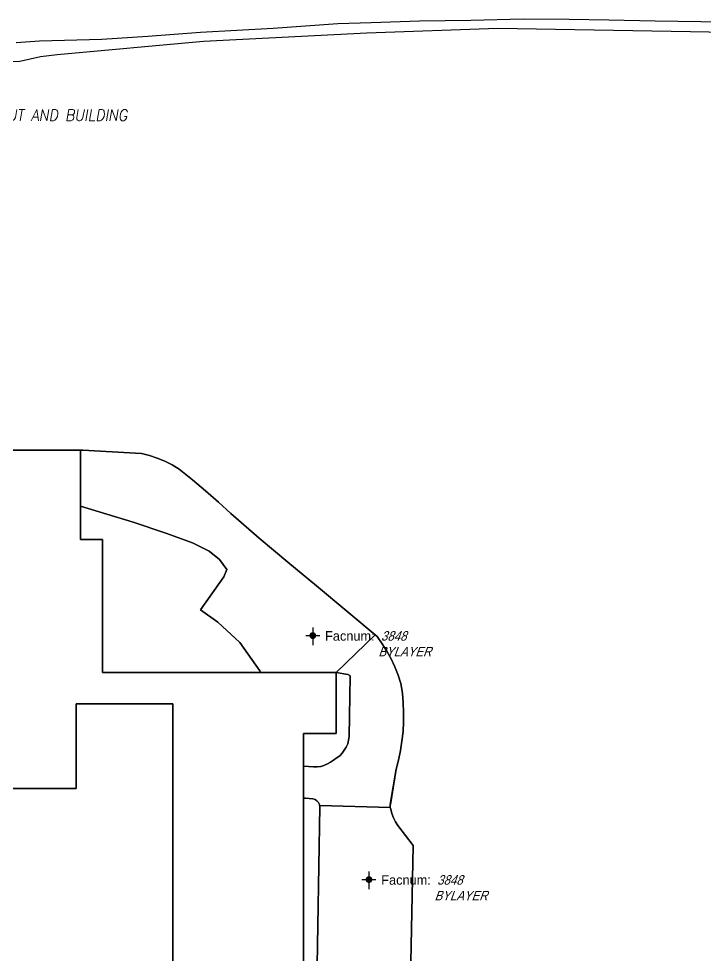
# Model space of a CAD drawing. Header units: inches. Extents: x 1273557 to 1282364, y 239587 to 246310.
# Drawn here: x 1277907.5 to 1278210.1, y 244228.8 to 244641.3 of the extents above; entities that cross this region are included whole.
import ezdxf
from ezdxf.enums import TextEntityAlignment as Align

# ---------------------------------------------------------------- set-up
doc = ezdxf.new("R2010")
doc.units = ezdxf.units.IN
doc.header["$MEASUREMENT"] = 0
for name, color, linetype in [('BLDG-UW', 231, 'Continuous'), ('GRASS', 3, 'Continuous'), ('PATH', 253, 'Continuous'), ('PRKG-DATA', 255, 'Continuous'), ('PRKG-UW', 6, 'Continuous'), ('REV-2013', 1, 'Continuous'), ('STREET-UW', 50, 'Continuous')]:
    doc.layers.add(name, color=color, linetype=linetype)
doc.styles.add('Revisions', font='simplex.shx', dxfattribs={"width": 0.9, "oblique": 10, "height": 25})
doc.styles.add('SS_LITE', font='FRABK.TTF', dxfattribs={"height": 16})

# ---------------------------------------------------------------- blocks, each defined once
blk = doc.blocks.new('*U8')
for p, q in [((-3.08, 0), (3.08, 0)), ((0, 3.55), (0, -4.2))]:
    blk.add_line(p, q)
at = {"const_width": 1.5}
blk.add_lwpolyline([(-0.75, 0, 1), (0.75, 0, 1)], format="xyb", close=True, dxfattribs=at)
at = {"layer": 'PRKG-DATA', "color": 1, "style": 'SS_LITE'}
blk.add_text('Facnum:', height=4.2, dxfattribs=at).set_placement((27.26, -2.25), align=Align.RIGHT)
at = {"layer": 'PRKG-DATA', "color": 7, "style": 'SS_LITE', "oblique": 20, "width": 0.9, "flags": 8}
for tag, p in [('FACNUM', (29.98, -2.25)), ('OBJECT', (28.84, -9.16))]:
    blk.add_attdef(tag, p, '', height=4.2, dxfattribs=at)

msp = doc.modelspace()

# ---------------------------------------------------------------- linework, layer by layer
at = {"layer": 'BLDG-UW'}
for points in [[(1278033.08, 244175.55), (1278033.08, 244299.24), (1278033.08, 244300.4), (1278033.08, 244312.75), (1278033.08, 244313.39), (1278033.08, 244326.4), (1278047.44, 244326.41), (1278047.44, 244353.27), (1277944.48, 244353.28), (1277944.48, 244411.88), (1277934.76, 244411.88), (1277934.76, 244451.17), (1277849.87, 244451.17)], [(1277847.52, 244302.23), (1277932.77, 244302.23), (1277932.77, 244339.46), (1277975.5, 244339.46), (1277975.5, 244168.79)]]:
    msp.add_lwpolyline(points, dxfattribs=at)
at = {"layer": 'GRASS'}
for points in [[(1278293.25, 244633.91), (1278203.57, 244635.45), (1278118.68, 244636.95), (1278060.92, 244634.94), (1277988.96, 244631.19), (1277924.49, 244625.31), (1277917.13, 244624.49), (1277907.94, 244622.43), (1277889.81, 244621.52)], [(1277849.87, 244451.17), (1277934.76, 244451.17), (1277935.7, 244451.17), (1277961.61, 244449.76), (1277965.12, 244448.9), (1277968.55, 244447.77), (1277971.88, 244446.38), (1277975.09, 244444.73), (1277978.16, 244442.84), (1277984.08, 244438.18), (1277989.88, 244433.36), (1277995.54, 244428.4), (1278001.07, 244423.28), (1278013.48, 244412.49), (1278026.07, 244401.9), (1278038.82, 244391.51), (1278065.52, 244369.17), (1278067.77, 244365.99), (1278069.82, 244362.68), (1278071.68, 244359.26), (1278073.33, 244355.73), (1278074.77, 244352.12), (1278076, 244348.42), (1278076.6, 244344.22), (1278076.99, 244340.01), (1278077.16, 244335.77), (1278077.13, 244331.53), (1278076.89, 244327.3), (1278076.43, 244323.09), (1278075.77, 244318.91), (1278074.9, 244314.76), (1278073.83, 244310.66), (1278071.32, 244295.23), (1278071.29, 244295.01), (1278071.19, 244293.88), (1278071.53, 244293.07), (1278071.98, 244291.16), (1278072.65, 244289.32), (1278073.53, 244287.57), (1278074.59, 244285.92), (1278081.34, 244277.1), (1278079, 244159.4)], [(1277975.5, 244168.79), (1277975.5, 244339.46), (1277932.77, 244339.46), (1277932.77, 244302.23), (1277847.52, 244302.23), (1277847.52, 244327.18), (1277837.14, 244327.18), (1277837.14, 244334.85), (1277826.35, 244334.85), (1277826.35, 244331.34), (1277823.31, 244331.34), (1277823.3, 244330.76), (1277822.46, 244289.17), (1277820.28, 244269.55), (1277819.97, 244266.98), (1277820.52, 244262.65), (1277822.66, 244258.82), (1277824.47, 244256.94), (1277843.52, 244234.43), (1277863.39, 244211.64)]]:
    msp.add_lwpolyline(points, dxfattribs=at)
for points in [[(1277997.94, 244395.42), (1277999.25, 244398.62), (1277996.04, 244403.05), (1277991.41, 244406.77), (1277984.13, 244410.37), (1277972.3, 244414.67), (1277957.93, 244419.58), (1277934.76, 244426.51), (1277934.76, 244411.88), (1277944.48, 244411.88), (1277944.48, 244353.28), (1278014.15, 244353.27), (1278013.73, 244354), (1278005.04, 244366.45), (1277995.2, 244375.4), (1277987.65, 244380.92)], [(1278047.44, 244353.27), (1278047.44, 244326.41), (1278033.08, 244326.4), (1278033.08, 244312.08), (1278037.44, 244311.72), (1278039.04, 244311.7), (1278040.63, 244311.89), (1278042.01, 244312.41), (1278043.67, 244313.12), (1278044.99, 244313.87), (1278046.32, 244314.67), (1278047.84, 244315.83), (1278048.97, 244316.67), (1278050.03, 244317.75), (1278050.95, 244319.04), (1278051.9, 244320.38), (1278052.51, 244321.88), (1278052.93, 244323.45), (1278053.14, 244325.06), (1278053.56, 244351.76), (1278053.43, 244351.89), (1278052.59, 244352.36)], [(1278038.93, 244215.76), (1278040.25, 244294.15), (1278040.08, 244295.15), (1278039.64, 244296.06), (1278038.97, 244296.83), (1278038.13, 244297.38), (1278037.16, 244297.69), (1278033.95, 244297.97), (1278033.08, 244297.99), (1278033.08, 244175.21), (1278033.27, 244175.2), (1278034.33, 244175.37), (1278035.32, 244175.78), (1278036.19, 244176.41), (1278036.9, 244177.22), (1278037.4, 244178.16), (1278037.68, 244179.2), (1278038.38, 244186.49), (1278038.85, 244193.8), (1278039.1, 244201.12), (1278039.13, 244208.44)]]:
    msp.add_lwpolyline(points, close=True, dxfattribs=at)
at = {"layer": 'PATH'}
for points in [[(1277906.42, 244630.8), (1277916.74, 244631.46), (1277944.11, 244632.29), (1277964.46, 244633.54), (1277987.63, 244635.37), (1278019.61, 244637.17), (1278048.16, 244639.09), (1278062.81, 244639.58), (1278084.14, 244640.39), (1278106.85, 244640.66), (1278129.86, 244641.26), (1278150.17, 244641.11), (1278167.56, 244640.75), (1278187.95, 244640.27), (1278208.17, 244640.09), (1278238.62, 244639.09)], [(1278293.25, 244633.91), (1278203.57, 244635.45), (1278118.68, 244636.95), (1278060.92, 244634.94), (1277988.96, 244631.19), (1277924.49, 244625.31), (1277917.13, 244624.49), (1277907.94, 244622.43), (1277889.81, 244621.52)]]:
    msp.add_lwpolyline(points, dxfattribs=at)
at = {"layer": 'PRKG-UW'}
msp.add_lwpolyline([(1278064.61, 244369.93), (1278038.82, 244391.51), (1278026.07, 244401.9), (1278013.48, 244412.49), (1278001.07, 244423.28), (1277995.54, 244428.4), (1277989.88, 244433.36), (1277984.08, 244438.18), (1277978.16, 244442.84), (1277975.09, 244444.73), (1277971.88, 244446.38), (1277968.55, 244447.77), (1277965.12, 244448.9), (1277961.61, 244449.76), (1277935.7, 244451.17), (1277934.76, 244451.17), (1277934.76, 244426.51), (1277957.93, 244419.58), (1277972.3, 244414.67), (1277984.13, 244410.37), (1277991.41, 244406.77), (1277996.04, 244403.05), (1277999.25, 244398.62), (1277997.94, 244395.42), (1277987.65, 244380.92), (1277995.2, 244375.4), (1278005.04, 244366.45), (1278013.73, 244354), (1278014.15, 244353.27), (1278047.44, 244353.27)], close=True, dxfattribs=at)
msp.add_lwpolyline([(1278079, 244159.4), (1278081.34, 244277.1), (1278074.59, 244285.92), (1278073.53, 244287.57), (1278072.65, 244289.32), (1278071.98, 244291.16), (1278071.53, 244293.07), (1278071.19, 244293.88), (1278040.17, 244294.65), (1278040.25, 244294.15), (1278038.93, 244215.76)], dxfattribs=at)
at = {"layer": 'STREET-UW'}
msp.add_lwpolyline([(1278053.14, 244325.06), (1278052.93, 244323.45), (1278052.51, 244321.88), (1278051.9, 244320.38), (1278050.95, 244319.04), (1278050.03, 244317.75), (1278048.97, 244316.67), (1278047.84, 244315.83), (1278046.32, 244314.67), (1278044.99, 244313.87), (1278043.67, 244313.12), (1278042.01, 244312.41), (1278040.63, 244311.89), (1278039.04, 244311.7), (1278037.44, 244311.72), (1278033.08, 244312.08), (1278033.08, 244300.4), (1278033.08, 244299.24), (1278033.08, 244297.99), (1278033.95, 244297.97), (1278037.16, 244297.69), (1278038.13, 244297.38), (1278038.97, 244296.83), (1278039.64, 244296.06), (1278040.08, 244295.15), (1278040.17, 244294.65), (1278071.19, 244293.88), (1278071.3, 244295.09), (1278073.83, 244310.66), (1278074.9, 244314.76), (1278075.77, 244318.91), (1278076.43, 244323.09), (1278076.89, 244327.3), (1278077.13, 244331.53), (1278077.16, 244335.77), (1278076.99, 244340.01), (1278076.6, 244344.22), (1278076, 244348.42), (1278074.77, 244352.12), (1278073.33, 244355.73), (1278071.68, 244359.26), (1278069.82, 244362.68), (1278067.77, 244365.99), (1278065.52, 244369.17), (1278064.61, 244369.93), (1278047.44, 244353.27), (1278052.59, 244352.36), (1278053.56, 244351.82)], close=True, dxfattribs=at)

# ---------------------------------------------------------------- block references
at = {"layer": 'PRKG-DATA'}
ref = msp.add_blockref('*U8', (1278037.13, 244369.56), dxfattribs=at)
ref.add_attrib('FACNUM', '3848', (1278067.12, 244367.31), dxfattribs={"color": 7, "height": 4.2, "style": 'SS_LITE', "oblique": 20, "width": 0.9})
ref.add_attrib('OBJECT', 'BYLAYER', (1278065.97, 244360.4), dxfattribs={"color": 7, "height": 4.2, "style": 'SS_LITE', "oblique": 20, "width": 0.9})
ref = msp.add_blockref('*U8', (1278061.89, 244262.08), dxfattribs=at)
ref.add_attrib('FACNUM', '3848', (1278091.87, 244259.84), dxfattribs={"color": 7, "height": 4.2, "style": 'SS_LITE', "oblique": 20, "width": 0.9})
ref.add_attrib('OBJECT', 'BYLAYER', (1278090.73, 244252.93), dxfattribs={"color": 7, "height": 4.2, "style": 'SS_LITE', "oblique": 20, "width": 0.9})

# ---------------------------------------------------------------- texts
at = {"layer": 'REV-2013', "style": 'Revisions', "oblique": 10, "width": 0.913884}
msp.add_text('CHANGED PATH LAYOUT AND BUILDING', height=5, dxfattribs=at).set_placement((1277838.04, 244596.29))

doc.saveas('drawing.dxf')
